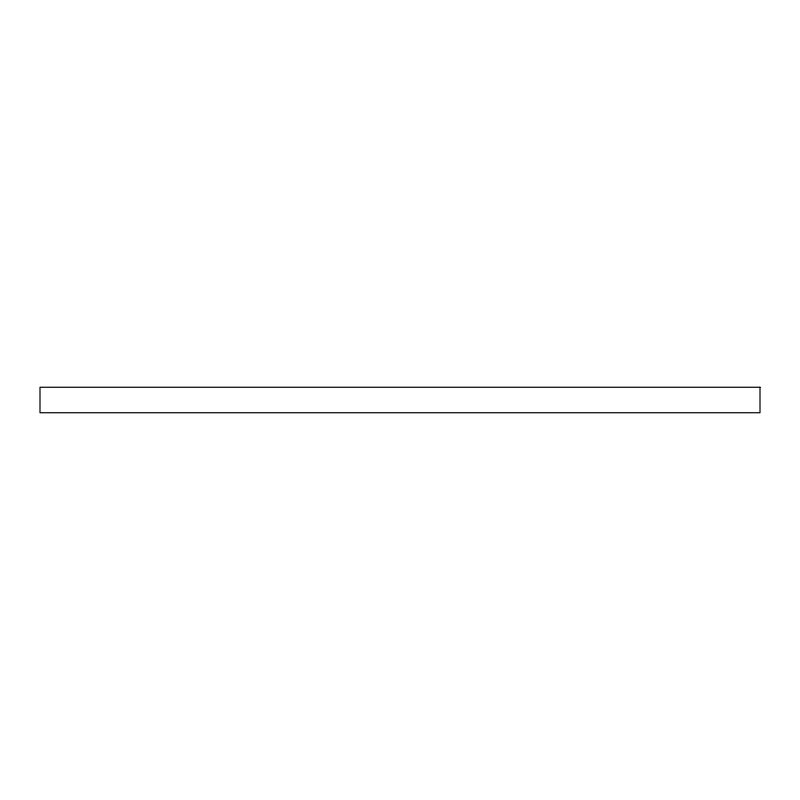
<?xml version="1.0" encoding="UTF-8"?>
<svg xmlns="http://www.w3.org/2000/svg" width="800" height="800" viewBox="0 0 800 800"><rect width="100%" height="100%" fill="white"/><g stroke="black" fill="none" stroke-linecap="round" stroke-linejoin="round"><path stroke-width="1.2" d="M760 387.26L40 387.26L40 412.74L760 412.74L760 387.26"/></g></svg>
